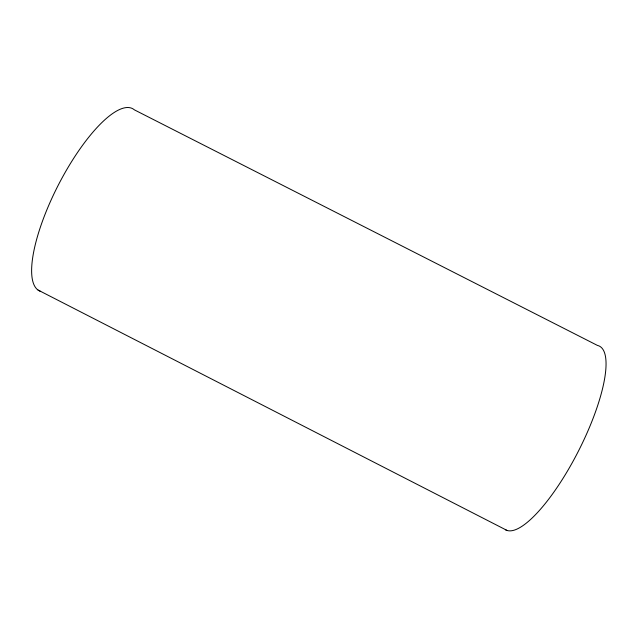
<?xml version="1.0" encoding="UTF-8"?>
<svg xmlns="http://www.w3.org/2000/svg" width="638" height="638" viewBox="0 0 638 638"><rect width="100%" height="100%" fill="white"/><g stroke="black" fill="none" stroke-linecap="round" stroke-linejoin="round"><path stroke-width="0.96" d="M38.057 290.043L506.979 530.409M40.633 291.391A102.343 31.246 -62.9 0 1 58.776 184.167A102.343 31.246 -62.9 0 1 134.371 109.848L597.455 345.429A103.149 28.965 -63 0 1 579.79 448.41A103.149 28.965 -63 0 1 505.328 529.692"/></g></svg>
